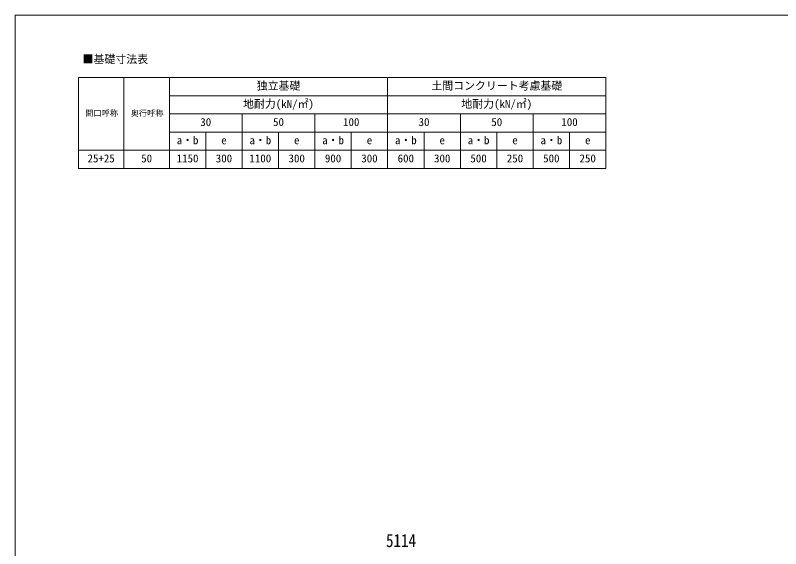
# Model space of a CAD drawing. Units: millimetres at full size; details may follow other scales. Extents: x -8385 to 33752, y -10062 to 5787.
# Drawn here: x -8385 to 31, y -82 to 5787 of the extents above; entities that cross this region are included whole.
import ezdxf
from ezdxf.enums import TextEntityAlignment as Align

# ---------------------------------------------------------------- set-up
doc = ezdxf.new("R2010")
doc.units = ezdxf.units.MM
doc.header["$LTSCALE"] = 30
for name, color, linetype, lineweight in [('0-A_寸法', 6, 'Continuous', 9), ('1-0_FRAME', 7, 'Continuous', 18), ('F-0_240', 7, 'Continuous', 9)]:
    doc.layers.add(name, color=color, linetype=linetype, lineweight=lineweight)
doc.styles.add('ＭＳ ゴシック', font='')
doc.styles.get('ＭＳ ゴシック').set_extended_font_data('MS Gothic')

msp = doc.modelspace()

# ---------------------------------------------------------------- linework, layer by layer
at = {"layer": '1-0_FRAME'}
for p, q in [((-7690.92, 5102.48), (-1890.92, 5102.48)), ((-7690.92, 5102.48), (-7690.92, 4102.48)), ((-7190.92, 5102.48), (-7190.92, 4102.48)), ((-4290.92, 5102.48), (-4290.92, 4102.48)), ((-6690.92, 4902.48), (-1890.92, 4902.48)), ((-6690.92, 4702.48), (-1890.92, 4702.48)), ((-3490.92, 4702.48), (-3490.92, 4102.48)), ((-6690.92, 4502.48), (-1890.92, 4502.48)), ((-3090.92, 4502.48), (-3090.92, 4102.48)), ((-2290.92, 4502.48), (-2290.92, 4102.48))]:
    msp.add_line(p, q, dxfattribs=at)
for points in [[(-6690.92, 5102.48), (-6690.92, 4902.48), (-6690.92, 4302.48), (-6690.92, 4102.48)], [(-1890.92, 5102.48), (-1890.92, 4502.48), (-1890.92, 4102.48)], [(-5890.92, 4702.48), (-5890.92, 4502.48), (-5890.92, 4102.48)], [(-5090.92, 4702.48), (-5090.92, 4502.48), (-5090.92, 4102.48)], [(-2690.92, 4702.48), (-2690.92, 4302.48), (-2690.92, 4102.48)], [(-6290.92, 4502.48), (-6290.92, 4302.48), (-6290.92, 4102.48)], [(-5490.92, 4502.48), (-5490.92, 4302.48), (-5490.92, 4102.48)], [(-4690.92, 4502.48), (-4690.92, 4302.48), (-4690.92, 4102.48)], [(-3890.92, 4502.48), (-3890.92, 4302.48), (-3890.92, 4102.48)], [(-7690.92, 4302.48), (-6690.92, 4302.48), (-1890.92, 4302.48)], [(-7690.92, 4102.48), (-7190.92, 4102.48), (-4290.92, 4102.48), (-2690.92, 4102.48), (-1890.92, 4102.48)]]:
    msp.add_lwpolyline(points, dxfattribs=at)
at = {"layer": 'F-0_240', "color": 5}
for q in [(-8385.45, -5852.66), (8054.55, 5787.34)]:
    msp.add_line((-8385.45, 5787.34), q, dxfattribs=at)

# ---------------------------------------------------------------- texts
at = {"layer": '0-A_寸法', "color": 7, "style": 'ＭＳ ゴシック', "width": 0.85}
msp.add_text('5114', height=143, dxfattribs=at).set_placement((-4309.2, -106.32), align=Align.BOTTOM_LEFT)
at = {"layer": '1-0_FRAME', "style": 'ＭＳ ゴシック'}
for s, height, p in [('■基礎寸法表', 87.98, (-7645.62, 5233.91)), ('独立基礎', 87.98, (-5730.92, 4942.48)), ('土間コンクリート考慮基礎', 87.98, (-3810.92, 4942.48)), ('地耐力(kN/㎡)', 87.98, (-5880.92, 4742.48)), ('地耐力(kN/㎡)', 87.98, (-3480.92, 4742.48)), ('間口呼称', 64.52, (-7616.92, 4658.48)), ('奥行呼称', 64.52, (-7116.92, 4658.48)), ('30', 87.98, (-6350.92, 4542.48)), ('50', 87.98, (-5550.92, 4542.48)), ('100', 87.98, (-4780.92, 4542.48)), ('30', 87.98, (-3950.92, 4542.48)), ('50', 87.98, (-3150.92, 4542.48)), ('100', 87.98, (-2380.92, 4542.48)), ('a・b', 87.98, (-6610.92, 4342.48)), ('a・b', 87.98, (-5810.92, 4342.48)), ('a・b', 87.98, (-5010.92, 4342.48)), ('a・b', 87.98, (-4210.92, 4342.48)), ('a・b', 87.98, (-3410.92, 4342.48)), ('a・b', 87.98, (-2610.92, 4342.48)), ('e', 87.98, (-6120.92, 4342.48)), ('e', 87.98, (-5320.92, 4342.48)), ('e', 87.98, (-4520.92, 4342.48)), ('e', 87.98, (-3720.92, 4342.48)), ('e', 87.98, (-2920.92, 4342.48)), ('e', 87.98, (-2120.92, 4342.48)), ('25+25', 87.98, (-7590.92, 4142.48)), ('50', 87.98, (-7000.92, 4142.48)), ('1150', 87.98, (-6610.92, 4142.48)), ('300', 87.98, (-6180.92, 4142.48)), ('1100', 87.98, (-5810.92, 4142.48)), ('300', 87.98, (-5380.92, 4142.48)), ('900', 87.98, (-4980.92, 4142.48)), ('300', 87.98, (-4580.92, 4142.48)), ('600', 87.98, (-4180.92, 4142.48)), ('300', 87.98, (-3780.92, 4142.48)), ('500', 87.98, (-3380.92, 4142.48)), ('250', 87.98, (-2980.92, 4142.48)), ('500', 87.98, (-2580.92, 4142.48)), ('250', 87.98, (-2180.92, 4142.48))]:
    msp.add_text(s, height=height, dxfattribs=at).set_placement(p, align=Align.BOTTOM_LEFT)

doc.saveas('drawing.dxf')
